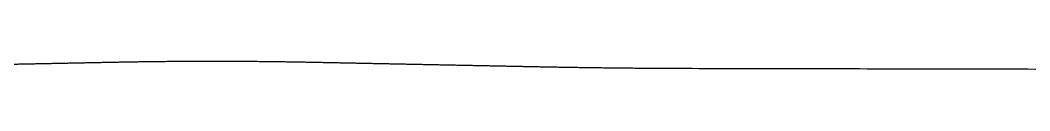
# Model space of a CAD drawing. Header units: millimetres. Extents: x -487 to 1510, y 26 to 459.
# Drawn here: x 896.9 to 1278.8, y 448.7 to 452.4 of the extents above; entities that cross this region are included whole.
import ezdxf

# ---------------------------------------------------------------- set-up
doc = ezdxf.new("R2010")
doc.units = ezdxf.units.MM
doc.layers.add('sjx', color=1, linetype='Continuous')

msp = doc.modelspace()

# ---------------------------------------------------------------- linework, layer by layer
at = {"layer": 'sjx', "const_width": 0.5, "flags": 128}
msp.add_lwpolyline([(790.9577, 448.9753), (931.9821, 451.7957), (934.4821, 451.8441), (936.9821, 451.8891), (939.4821, 451.9307), (941.9821, 451.9691), (944.4821, 452.0041), (946.9821, 452.0357), (949.4821, 452.0641), (951.9821, 452.0891), (954.4821, 452.1107), (956.9821, 452.1291), (959.4821, 452.1441), (961.9821, 452.1557), (964.4821, 452.1641), (966.9821, 452.1691), (969.4821, 452.1707), (971.9821, 452.1691), (974.4821, 452.1641), (976.9821, 452.1557), (979.4821, 452.1441), (981.9821, 452.1291), (984.4821, 452.1107), (986.9821, 452.0891), (989.4821, 452.0641), (991.9821, 452.0357), (994.4821, 452.0041), (996.9821, 451.9691), (999.4821, 451.9307), (1001.9821, 451.8891), (1004.4821, 451.8441), (1006.9821, 451.7957), (1091.5802, 450.1038), (1094.0802, 450.0547), (1096.5802, 450.0075), (1099.0802, 449.9621), (1101.5802, 449.9186), (1104.0802, 449.8769), (1106.5802, 449.8371), (1109.0802, 449.7991), (1111.5802, 449.763), (1114.0802, 449.7288), (1116.5802, 449.6964), (1119.0802, 449.6658), (1121.5802, 449.6371), (1124.0802, 449.6103), (1126.5802, 449.5853), (1129.0802, 449.5621), (1131.5802, 449.5408), (1134.0802, 449.5214), (1136.5802, 449.5038), (1139.0802, 449.488), (1141.5802, 449.4741), (1144.0802, 449.4621), (1146.5802, 449.4519), (1149.0802, 449.4436), (1151.5802, 449.4371), (1152.3839, 449.4354), (1293.1766, 449.1561)], dxfattribs=at)

doc.saveas('drawing.dxf')
